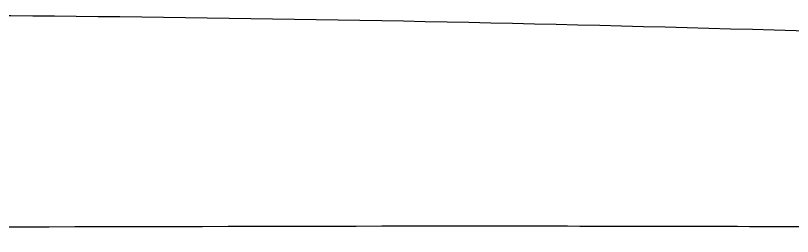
# Model space of a CAD drawing. Header units: millimetres. Extents: x 863 to 5283, y 810 to 2397.
# Drawn here: x 1763.444 to 1766.23, y 1467.402 to 1468.196 of the extents above; entities that cross this region are included whole.
import ezdxf

# ---------------------------------------------------------------- set-up
doc = ezdxf.new("R2010")
doc.units = ezdxf.units.MM
doc.layers.add('Wbudowane', color=175, linetype='Continuous')

# ---------------------------------------------------------------- blocks, each defined once
blk = doc.blocks.new('Z$W@#14502')
for centre, radius, start, end in [((43.7663, 35.4602), 128.6599, 87.406511, 89.636444), ((40.308, 2729.4363), 2566.0822, 270.0054029, 270.136529)]:
    blk.add_arc(centre, radius, start, end)
blk.add_open_spline([(46.4227, 163.3614), (46.6548, 163.361), (46.8868, 163.3607), (47.3509, 163.3598), (47.5829, 163.3593), (48.0467, 163.358), (48.2785, 163.3572), (48.626, 163.3558), (48.7417, 163.3553), (48.9731, 163.354), (49.0887, 163.3534), (49.3197, 163.3519), (49.435, 163.351), (49.6654, 163.3492), (49.7803, 163.3482), (50.0094, 163.346), (50.1236, 163.3447), (50.2941, 163.3427), (50.3508, 163.342), (50.464, 163.3406), (50.5204, 163.3398), (50.6325, 163.3382), (50.6883, 163.3374), (50.7715, 163.3361), (50.7992, 163.3357), (50.8544, 163.3348), (50.8819, 163.3344), (50.9639, 163.3331), (51.018, 163.3322), (51.125, 163.3304), (51.1779, 163.3296), (51.2561, 163.3283), (51.282, 163.3279), (51.3333, 163.3272), (51.4093, 163.3261), (51.4827, 163.3251), (51.5542, 163.3243), (51.5777, 163.3241), (51.6238, 163.3237), (51.6464, 163.3236), (51.7127, 163.3232), (51.755, 163.323), (51.8358, 163.3231), (51.8743, 163.3232), (51.9476, 163.3238), (51.9823, 163.3242), (52.0811, 163.3258), (52.1383, 163.3273), (52.2015, 163.3293), (52.2137, 163.3298), (52.2374, 163.3306), (52.2488, 163.331), (52.2818, 163.3324), (52.3023, 163.3332), (52.3599, 163.3359), (52.3931, 163.3376), (52.43, 163.3396), (52.4371, 163.3399), (52.451, 163.3407), (52.4576, 163.3411), (52.4771, 163.3422), (52.4892, 163.3429), (52.5234, 163.3449), (52.5434, 163.3461), (52.5791, 163.3483), (52.5948, 163.3493), (52.623, 163.3511), (52.6355, 163.3519), (52.658, 163.3534), (52.668, 163.3541), (52.6861, 163.3553), (52.6941, 163.3558), (52.716, 163.3573), (52.7275, 163.358), (52.7467, 163.3593), (52.7543, 163.3598), (52.7669, 163.3607), (52.7718, 163.361), (52.7759, 163.3613)], degree=3, knots=[0, 0, 0, 0, 0.0625, 0.0625, 0.125, 0.125, 0.1875, 0.1875, 0.21875, 0.21875, 0.25, 0.25, 0.28125, 0.28125, 0.3125, 0.3125, 0.34375, 0.34375, 0.359375, 0.359375, 0.375, 0.375, 0.390625, 0.390625, 0.398438, 0.398438, 0.40625, 0.40625, 0.421875, 0.421875, 0.4375, 0.4375, 0.445313, 0.445313, 0.453125, 0.46875, 0.46875, 0.476563, 0.476563, 0.484375, 0.484375, 0.5, 0.5, 0.515625, 0.515625, 0.53125, 0.53125, 0.5625, 0.5625, 0.570313, 0.570313, 0.578125, 0.578125, 0.59375, 0.59375, 0.625, 0.625, 0.632813, 0.632813, 0.640625, 0.640625, 0.65625, 0.65625, 0.6875, 0.6875, 0.71875, 0.71875, 0.75, 0.75, 0.78125, 0.78125, 0.8125, 0.8125, 0.875, 0.875, 0.9375, 0.9375, 1, 1, 1, 1])

msp = doc.modelspace()

# ---------------------------------------------------------------- block references
at = {"layer": 'Wbudowane'}
msp.add_blockref('Z$W@#14502', (1718.6098, 1304.0786), dxfattribs=at)

doc.saveas('drawing.dxf')
